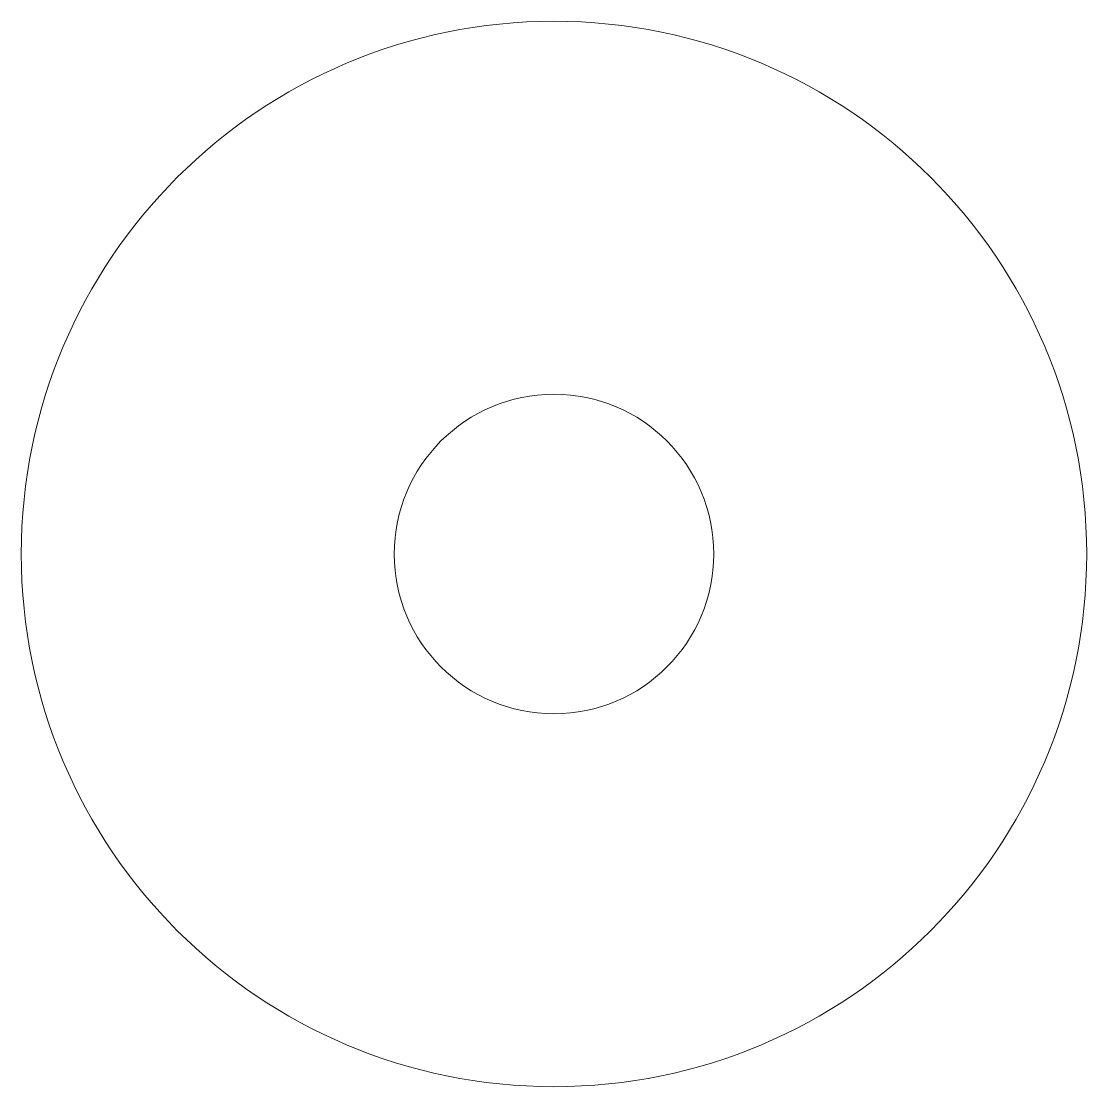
# Model space of a CAD drawing. Header units: millimetres. Extents: x 107.2 to 170.7, y 77.4 to 140.9.
import ezdxf

# ---------------------------------------------------------------- set-up
doc = ezdxf.new("R2010")
doc.units = ezdxf.units.MM

msp = doc.modelspace()

# ---------------------------------------------------------------- linework, layer by layer
at = {"color": 7, "linetype": 'Continuous', "lineweight": 15}
for radius in [31.75, 9.525]:
    msp.add_circle((138.953, 109.19), radius, dxfattribs=at)

doc.saveas('drawing.dxf')
